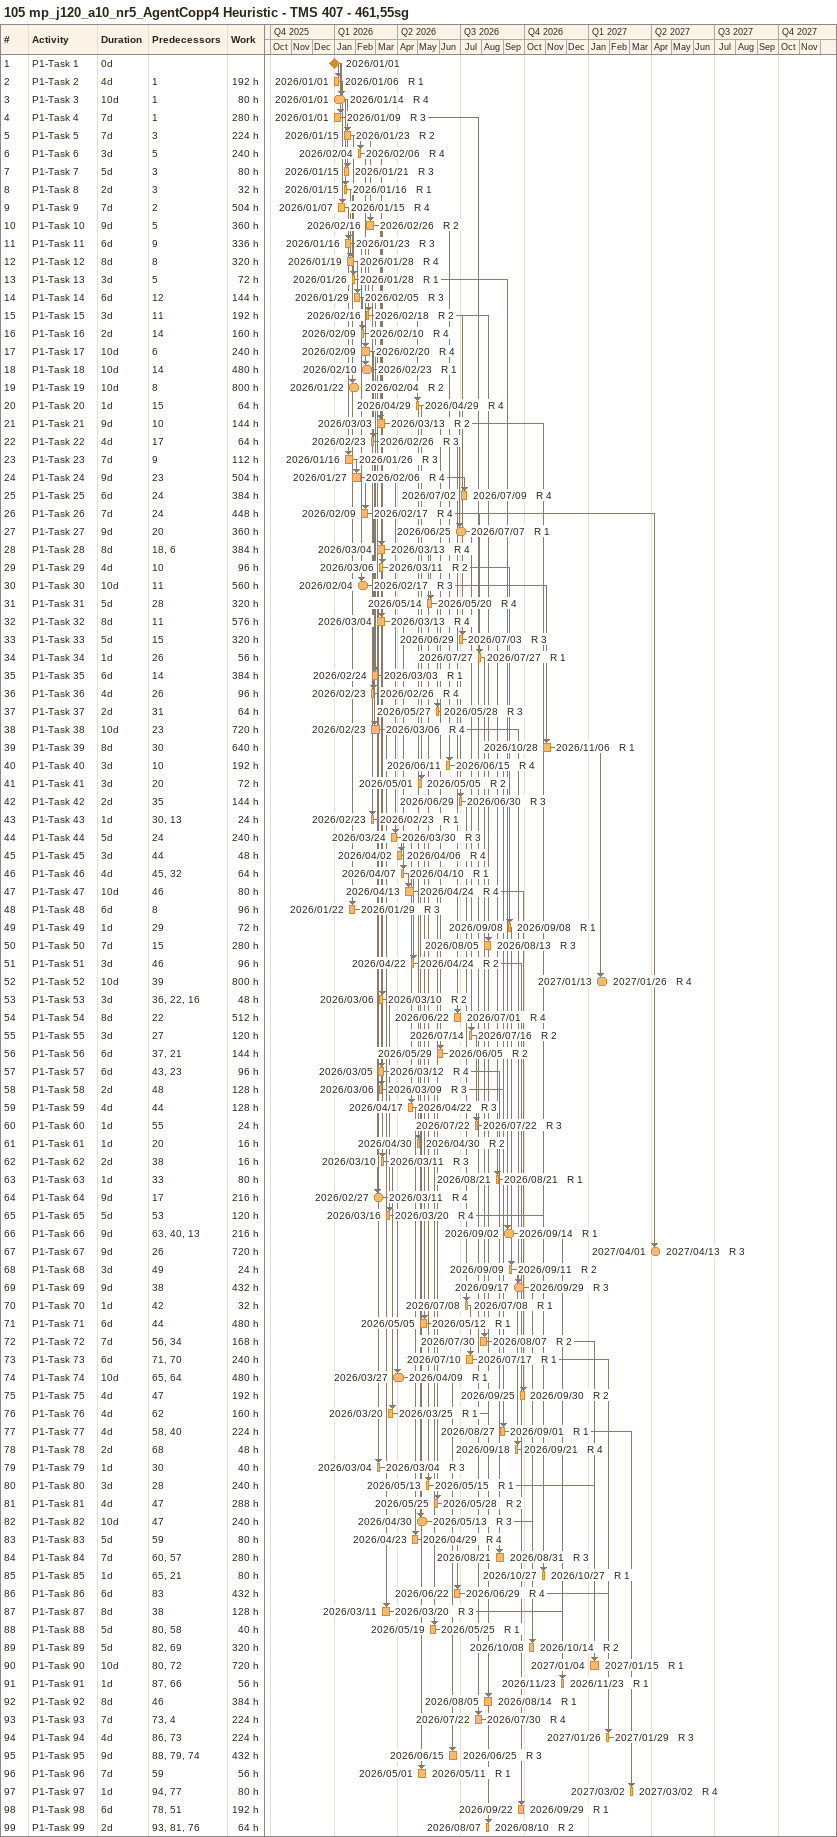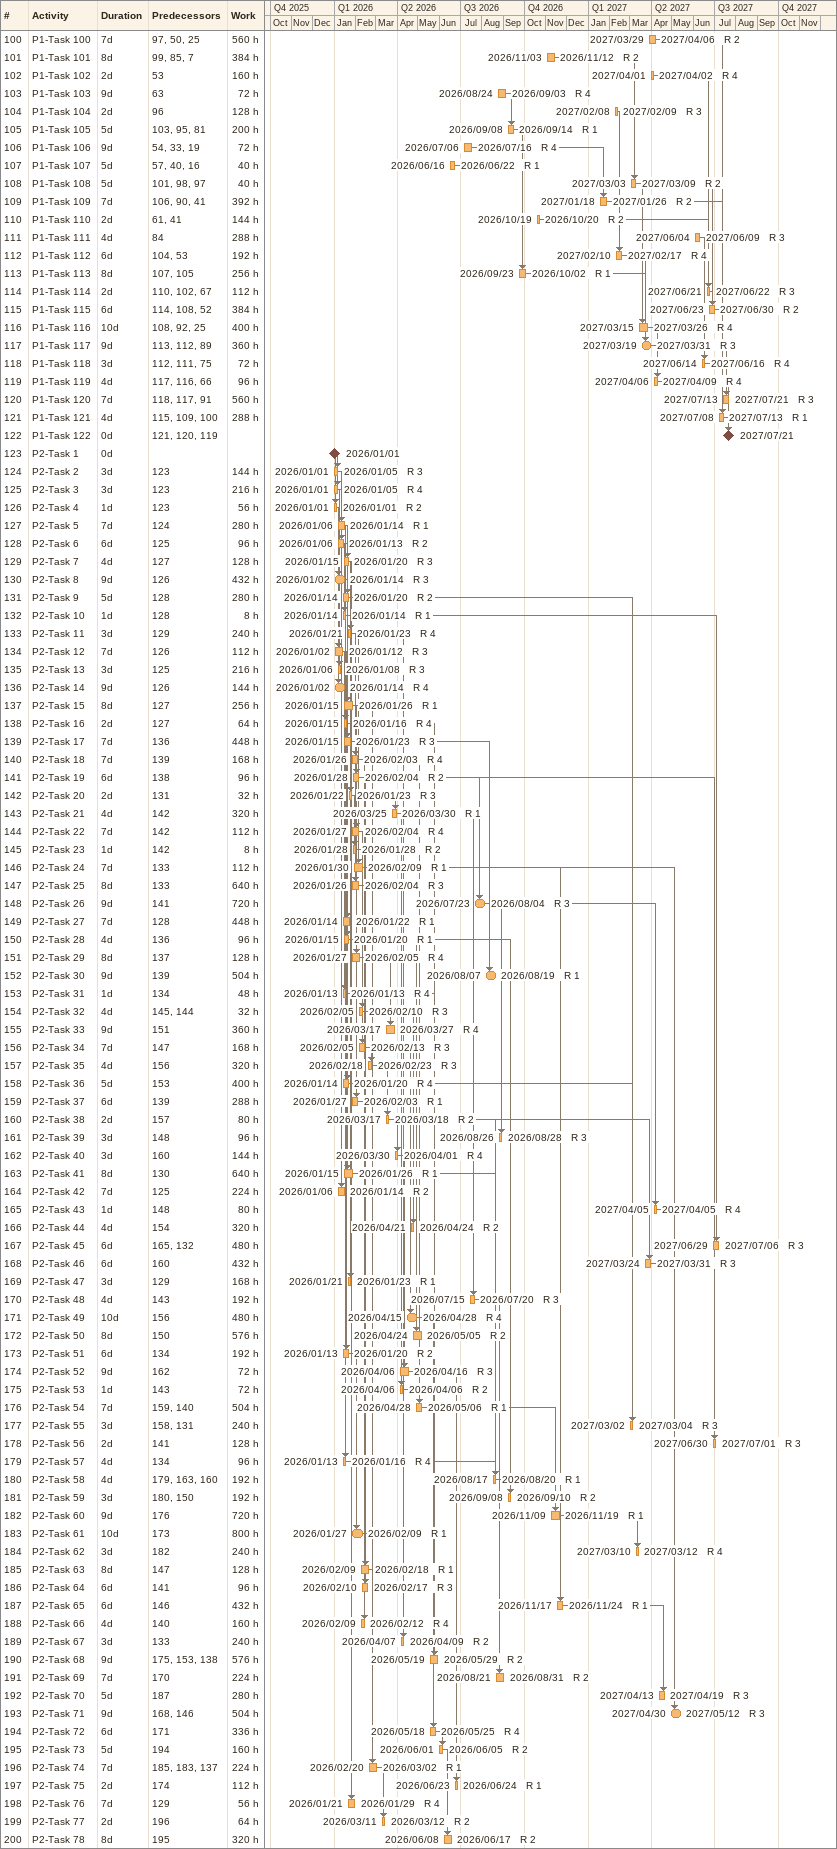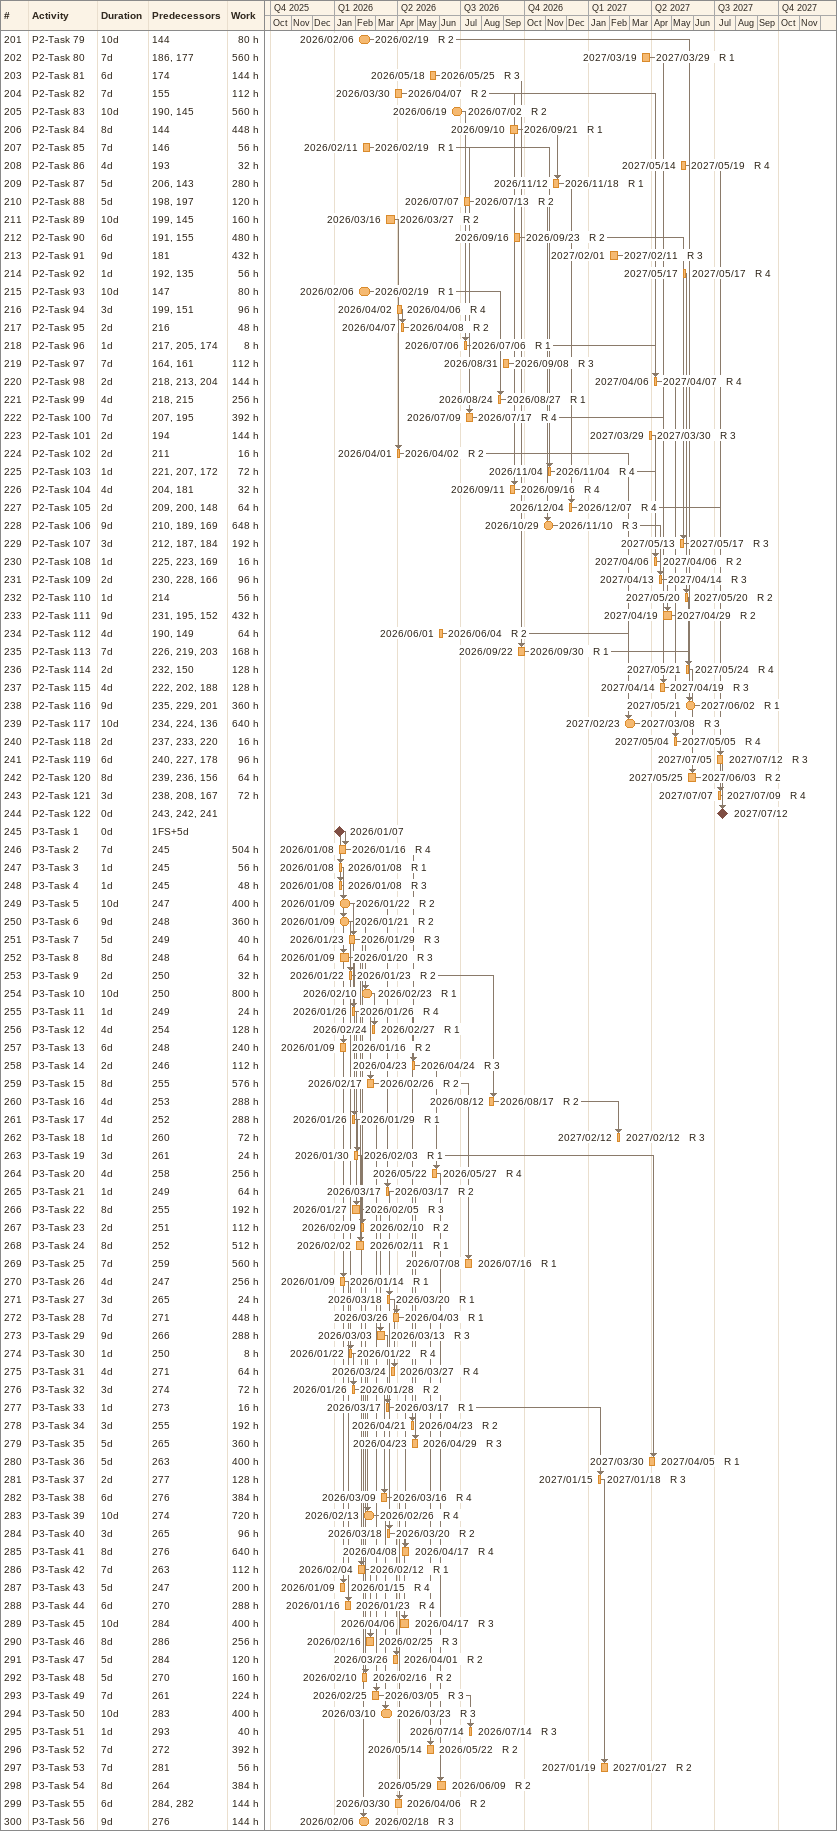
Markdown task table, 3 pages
105 mp_j120_a10_nr5_AgentCopp4 Heuristic - TMS 407 - 461,55sg

| ID | Task | Duration | Start | Finish | Predecessors | Resources | Work (h) |
|---|---|---|---|---|---|---|---|
| 1 | P1-Task 1 | 0d | 2026-01-01 | 2026-01-01 |  |  |  |
| 2 | P1-Task 2 | 4d | 2026-01-01 | 2026-01-06 | 1 | R 1 | 192 |
| 3 | P1-Task 3 | 10d | 2026-01-01 | 2026-01-14 | 1 | R 4 | 80 |
| 4 | P1-Task 4 | 7d | 2026-01-01 | 2026-01-09 | 1 | R 3 | 280 |
| 5 | P1-Task 5 | 7d | 2026-01-15 | 2026-01-23 | 3 | R 2 | 224 |
| 6 | P1-Task 6 | 3d | 2026-02-04 | 2026-02-06 | 5 | R 4 | 240 |
| 7 | P1-Task 7 | 5d | 2026-01-15 | 2026-01-21 | 3 | R 3 | 80 |
| 8 | P1-Task 8 | 2d | 2026-01-15 | 2026-01-16 | 3 | R 1 | 32 |
| 9 | P1-Task 9 | 7d | 2026-01-07 | 2026-01-15 | 2 | R 4 | 504 |
| 10 | P1-Task 10 | 9d | 2026-02-16 | 2026-02-26 | 5 | R 2 | 360 |
| 11 | P1-Task 11 | 6d | 2026-01-16 | 2026-01-23 | 9 | R 3 | 336 |
| 12 | P1-Task 12 | 8d | 2026-01-19 | 2026-01-28 | 8 | R 4 | 320 |
| 13 | P1-Task 13 | 3d | 2026-01-26 | 2026-01-28 | 5 | R 1 | 72 |
| 14 | P1-Task 14 | 6d | 2026-01-29 | 2026-02-05 | 12 | R 3 | 144 |
| 15 | P1-Task 15 | 3d | 2026-02-16 | 2026-02-18 | 11 | R 2 | 192 |
| 16 | P1-Task 16 | 2d | 2026-02-09 | 2026-02-10 | 14 | R 4 | 160 |
| 17 | P1-Task 17 | 10d | 2026-02-09 | 2026-02-20 | 6 | R 4 | 240 |
| 18 | P1-Task 18 | 10d | 2026-02-10 | 2026-02-23 | 14 | R 1 | 480 |
| 19 | P1-Task 19 | 10d | 2026-01-22 | 2026-02-04 | 8 | R 2 | 800 |
| 20 | P1-Task 20 | 1d | 2026-04-29 | 2026-04-29 | 15 | R 4 | 64 |
| 21 | P1-Task 21 | 9d | 2026-03-03 | 2026-03-13 | 10 | R 2 | 144 |
| 22 | P1-Task 22 | 4d | 2026-02-23 | 2026-02-26 | 17 | R 3 | 64 |
| 23 | P1-Task 23 | 7d | 2026-01-16 | 2026-01-26 | 9 | R 3 | 112 |
| 24 | P1-Task 24 | 9d | 2026-01-27 | 2026-02-06 | 23 | R 4 | 504 |
| 25 | P1-Task 25 | 6d | 2026-07-02 | 2026-07-09 | 24 | R 4 | 384 |
| 26 | P1-Task 26 | 7d | 2026-02-09 | 2026-02-17 | 24 | R 4 | 448 |
| 27 | P1-Task 27 | 9d | 2026-06-25 | 2026-07-07 | 20 | R 1 | 360 |
| 28 | P1-Task 28 | 8d | 2026-03-04 | 2026-03-13 | 18, 6 | R 4 | 384 |
| 29 | P1-Task 29 | 4d | 2026-03-06 | 2026-03-11 | 10 | R 2 | 96 |
| 30 | P1-Task 30 | 10d | 2026-02-04 | 2026-02-17 | 11 | R 3 | 560 |
| 31 | P1-Task 31 | 5d | 2026-05-14 | 2026-05-20 | 28 | R 4 | 320 |
| 32 | P1-Task 32 | 8d | 2026-03-04 | 2026-03-13 | 11 | R 4 | 576 |
| 33 | P1-Task 33 | 5d | 2026-06-29 | 2026-07-03 | 15 | R 3 | 320 |
| 34 | P1-Task 34 | 1d | 2026-07-27 | 2026-07-27 | 26 | R 1 | 56 |
| 35 | P1-Task 35 | 6d | 2026-02-24 | 2026-03-03 | 14 | R 1 | 384 |
| 36 | P1-Task 36 | 4d | 2026-02-23 | 2026-02-26 | 26 | R 4 | 96 |
| 37 | P1-Task 37 | 2d | 2026-05-27 | 2026-05-28 | 31 | R 3 | 64 |
| 38 | P1-Task 38 | 10d | 2026-02-23 | 2026-03-06 | 23 | R 4 | 720 |
| 39 | P1-Task 39 | 8d | 2026-10-28 | 2026-11-06 | 30 | R 1 | 640 |
| 40 | P1-Task 40 | 3d | 2026-06-11 | 2026-06-15 | 10 | R 4 | 192 |
| 41 | P1-Task 41 | 3d | 2026-05-01 | 2026-05-05 | 20 | R 2 | 72 |
| 42 | P1-Task 42 | 2d | 2026-06-29 | 2026-06-30 | 35 | R 3 | 144 |
| 43 | P1-Task 43 | 1d | 2026-02-23 | 2026-02-23 | 30, 13 | R 1 | 24 |
| 44 | P1-Task 44 | 5d | 2026-03-24 | 2026-03-30 | 24 | R 3 | 240 |
| 45 | P1-Task 45 | 3d | 2026-04-02 | 2026-04-06 | 44 | R 4 | 48 |
| 46 | P1-Task 46 | 4d | 2026-04-07 | 2026-04-10 | 45, 32 | R 1 | 64 |
| 47 | P1-Task 47 | 10d | 2026-04-13 | 2026-04-24 | 46 | R 4 | 80 |
| 48 | P1-Task 48 | 6d | 2026-01-22 | 2026-01-29 | 8 | R 3 | 96 |
| 49 | P1-Task 49 | 1d | 2026-09-08 | 2026-09-08 | 29 | R 1 | 72 |
| 50 | P1-Task 50 | 7d | 2026-08-05 | 2026-08-13 | 15 | R 3 | 280 |
| 51 | P1-Task 51 | 3d | 2026-04-22 | 2026-04-24 | 46 | R 2 | 96 |
| 52 | P1-Task 52 | 10d | 2027-01-13 | 2027-01-26 | 39 | R 4 | 800 |
| 53 | P1-Task 53 | 3d | 2026-03-06 | 2026-03-10 | 36, 22, 16 | R 2 | 48 |
| 54 | P1-Task 54 | 8d | 2026-06-22 | 2026-07-01 | 22 | R 4 | 512 |
| 55 | P1-Task 55 | 3d | 2026-07-14 | 2026-07-16 | 27 | R 2 | 120 |
| 56 | P1-Task 56 | 6d | 2026-05-29 | 2026-06-05 | 37, 21 | R 2 | 144 |
| 57 | P1-Task 57 | 6d | 2026-03-05 | 2026-03-12 | 43, 23 | R 4 | 96 |
| 58 | P1-Task 58 | 2d | 2026-03-06 | 2026-03-09 | 48 | R 3 | 128 |
| 59 | P1-Task 59 | 4d | 2026-04-17 | 2026-04-22 | 44 | R 3 | 128 |
| 60 | P1-Task 60 | 1d | 2026-07-22 | 2026-07-22 | 55 | R 3 | 24 |
| 61 | P1-Task 61 | 1d | 2026-04-30 | 2026-04-30 | 20 | R 2 | 16 |
| 62 | P1-Task 62 | 2d | 2026-03-10 | 2026-03-11 | 38 | R 3 | 16 |
| 63 | P1-Task 63 | 1d | 2026-08-21 | 2026-08-21 | 33 | R 1 | 80 |
| 64 | P1-Task 64 | 9d | 2026-02-27 | 2026-03-11 | 17 | R 4 | 216 |
| 65 | P1-Task 65 | 5d | 2026-03-16 | 2026-03-20 | 53 | R 4 | 120 |
| 66 | P1-Task 66 | 9d | 2026-09-02 | 2026-09-14 | 63, 40, 13 | R 1 | 216 |
| 67 | P1-Task 67 | 9d | 2027-04-01 | 2027-04-13 | 26 | R 3 | 720 |
| 68 | P1-Task 68 | 3d | 2026-09-09 | 2026-09-11 | 49 | R 2 | 24 |
| 69 | P1-Task 69 | 9d | 2026-09-17 | 2026-09-29 | 38 | R 3 | 432 |
| 70 | P1-Task 70 | 1d | 2026-07-08 | 2026-07-08 | 42 | R 1 | 32 |
| 71 | P1-Task 71 | 6d | 2026-05-05 | 2026-05-12 | 44 | R 1 | 480 |
| 72 | P1-Task 72 | 7d | 2026-07-30 | 2026-08-07 | 56, 34 | R 2 | 168 |
| 73 | P1-Task 73 | 6d | 2026-07-10 | 2026-07-17 | 71, 70 | R 1 | 240 |
| 74 | P1-Task 74 | 10d | 2026-03-27 | 2026-04-09 | 65, 64 | R 1 | 480 |
| 75 | P1-Task 75 | 4d | 2026-09-25 | 2026-09-30 | 47 | R 2 | 192 |
| 76 | P1-Task 76 | 4d | 2026-03-20 | 2026-03-25 | 62 | R 1 | 160 |
| 77 | P1-Task 77 | 4d | 2026-08-27 | 2026-09-01 | 58, 40 | R 1 | 224 |
| 78 | P1-Task 78 | 2d | 2026-09-18 | 2026-09-21 | 68 | R 4 | 48 |
| 79 | P1-Task 79 | 1d | 2026-03-04 | 2026-03-04 | 30 | R 3 | 40 |
| 80 | P1-Task 80 | 3d | 2026-05-13 | 2026-05-15 | 28 | R 1 | 240 |
| 81 | P1-Task 81 | 4d | 2026-05-25 | 2026-05-28 | 47 | R 2 | 288 |
| 82 | P1-Task 82 | 10d | 2026-04-30 | 2026-05-13 | 47 | R 3 | 240 |
| 83 | P1-Task 83 | 5d | 2026-04-23 | 2026-04-29 | 59 | R 4 | 80 |
| 84 | P1-Task 84 | 7d | 2026-08-21 | 2026-08-31 | 60, 57 | R 3 | 280 |
| 85 | P1-Task 85 | 1d | 2026-10-27 | 2026-10-27 | 65, 21 | R 1 | 80 |
| 86 | P1-Task 86 | 6d | 2026-06-22 | 2026-06-29 | 83 | R 4 | 432 |
| 87 | P1-Task 87 | 8d | 2026-03-11 | 2026-03-20 | 38 | R 3 | 128 |
| 88 | P1-Task 88 | 5d | 2026-05-19 | 2026-05-25 | 80, 58 | R 1 | 40 |
| 89 | P1-Task 89 | 5d | 2026-10-08 | 2026-10-14 | 82, 69 | R 2 | 320 |
| 90 | P1-Task 90 | 10d | 2027-01-04 | 2027-01-15 | 80, 72 | R 1 | 720 |
| 91 | P1-Task 91 | 1d | 2026-11-23 | 2026-11-23 | 87, 66 | R 1 | 56 |
| 92 | P1-Task 92 | 8d | 2026-08-05 | 2026-08-14 | 46 | R 1 | 384 |
| 93 | P1-Task 93 | 7d | 2026-07-22 | 2026-07-30 | 73, 4 | R 4 | 224 |
| 94 | P1-Task 94 | 4d | 2027-01-26 | 2027-01-29 | 86, 73 | R 3 | 224 |
| 95 | P1-Task 95 | 9d | 2026-06-15 | 2026-06-25 | 88, 79, 74 | R 3 | 432 |
| 96 | P1-Task 96 | 7d | 2026-05-01 | 2026-05-11 | 59 | R 1 | 56 |
| 97 | P1-Task 97 | 1d | 2027-03-02 | 2027-03-02 | 94, 77 | R 4 | 80 |
| 98 | P1-Task 98 | 6d | 2026-09-22 | 2026-09-29 | 78, 51 | R 1 | 192 |
| 99 | P1-Task 99 | 2d | 2026-08-07 | 2026-08-10 | 93, 81, 76 | R 2 | 64 |
| 100 | P1-Task 100 | 7d | 2027-03-29 | 2027-04-06 | 97, 50, 25 | R 2 | 560 |
| 101 | P1-Task 101 | 8d | 2026-11-03 | 2026-11-12 | 99, 85, 7 | R 2 | 384 |
| 102 | P1-Task 102 | 2d | 2027-04-01 | 2027-04-02 | 53 | R 4 | 160 |
| 103 | P1-Task 103 | 9d | 2026-08-24 | 2026-09-03 | 63 | R 4 | 72 |
| 104 | P1-Task 104 | 2d | 2027-02-08 | 2027-02-09 | 96 | R 3 | 128 |
| 105 | P1-Task 105 | 5d | 2026-09-08 | 2026-09-14 | 103, 95, 81 | R 1 | 200 |
| 106 | P1-Task 106 | 9d | 2026-07-06 | 2026-07-16 | 54, 33, 19 | R 4 | 72 |
| 107 | P1-Task 107 | 5d | 2026-06-16 | 2026-06-22 | 57, 40, 16 | R 1 | 40 |
| 108 | P1-Task 108 | 5d | 2027-03-03 | 2027-03-09 | 101, 98, 97 | R 2 | 40 |
| 109 | P1-Task 109 | 7d | 2027-01-18 | 2027-01-26 | 106, 90, 41 | R 2 | 392 |
| 110 | P1-Task 110 | 2d | 2026-10-19 | 2026-10-20 | 61, 41 | R 2 | 144 |
| 111 | P1-Task 111 | 4d | 2027-06-04 | 2027-06-09 | 84 | R 3 | 288 |
| 112 | P1-Task 112 | 6d | 2027-02-10 | 2027-02-17 | 104, 53 | R 4 | 192 |
| 113 | P1-Task 113 | 8d | 2026-09-23 | 2026-10-02 | 107, 105 | R 1 | 256 |
| 114 | P1-Task 114 | 2d | 2027-06-21 | 2027-06-22 | 110, 102, 67 | R 3 | 112 |
| 115 | P1-Task 115 | 6d | 2027-06-23 | 2027-06-30 | 114, 108, 52 | R 2 | 384 |
| 116 | P1-Task 116 | 10d | 2027-03-15 | 2027-03-26 | 108, 92, 25 | R 4 | 400 |
| 117 | P1-Task 117 | 9d | 2027-03-19 | 2027-03-31 | 113, 112, 89 | R 3 | 360 |
| 118 | P1-Task 118 | 3d | 2027-06-14 | 2027-06-16 | 112, 111, 75 | R 4 | 72 |
| 119 | P1-Task 119 | 4d | 2027-04-06 | 2027-04-09 | 117, 116, 66 | R 4 | 96 |
| 120 | P1-Task 120 | 7d | 2027-07-13 | 2027-07-21 | 118, 117, 91 | R 3 | 560 |
| 121 | P1-Task 121 | 4d | 2027-07-08 | 2027-07-13 | 115, 109, 100 | R 1 | 288 |
| 122 | P1-Task 122 | 0d | 2027-07-21 | 2027-07-21 | 121, 120, 119 |  |  |
| 123 | P2-Task 1 | 0d | 2026-01-01 | 2026-01-01 |  |  |  |
| 124 | P2-Task 2 | 3d | 2026-01-01 | 2026-01-05 | 123 | R 3 | 144 |
| 125 | P2-Task 3 | 3d | 2026-01-01 | 2026-01-05 | 123 | R 4 | 216 |
| 126 | P2-Task 4 | 1d | 2026-01-01 | 2026-01-01 | 123 | R 2 | 56 |
| 127 | P2-Task 5 | 7d | 2026-01-06 | 2026-01-14 | 124 | R 1 | 280 |
| 128 | P2-Task 6 | 6d | 2026-01-06 | 2026-01-13 | 125 | R 2 | 96 |
| 129 | P2-Task 7 | 4d | 2026-01-15 | 2026-01-20 | 127 | R 3 | 128 |
| 130 | P2-Task 8 | 9d | 2026-01-02 | 2026-01-14 | 126 | R 3 | 432 |
| 131 | P2-Task 9 | 5d | 2026-01-14 | 2026-01-20 | 128 | R 2 | 280 |
| 132 | P2-Task 10 | 1d | 2026-01-14 | 2026-01-14 | 128 | R 1 | 8 |
| 133 | P2-Task 11 | 3d | 2026-01-21 | 2026-01-23 | 129 | R 4 | 240 |
| 134 | P2-Task 12 | 7d | 2026-01-02 | 2026-01-12 | 126 | R 3 | 112 |
| 135 | P2-Task 13 | 3d | 2026-01-06 | 2026-01-08 | 125 | R 3 | 216 |
| 136 | P2-Task 14 | 9d | 2026-01-02 | 2026-01-14 | 126 | R 4 | 144 |
| 137 | P2-Task 15 | 8d | 2026-01-15 | 2026-01-26 | 127 | R 1 | 256 |
| 138 | P2-Task 16 | 2d | 2026-01-15 | 2026-01-16 | 127 | R 4 | 64 |
| 139 | P2-Task 17 | 7d | 2026-01-15 | 2026-01-23 | 136 | R 3 | 448 |
| 140 | P2-Task 18 | 7d | 2026-01-26 | 2026-02-03 | 139 | R 4 | 168 |
| 141 | P2-Task 19 | 6d | 2026-01-28 | 2026-02-04 | 138 | R 2 | 96 |
| 142 | P2-Task 20 | 2d | 2026-01-22 | 2026-01-23 | 131 | R 3 | 32 |
| 143 | P2-Task 21 | 4d | 2026-03-25 | 2026-03-30 | 142 | R 1 | 320 |
| 144 | P2-Task 22 | 7d | 2026-01-27 | 2026-02-04 | 142 | R 4 | 112 |
| 145 | P2-Task 23 | 1d | 2026-01-28 | 2026-01-28 | 142 | R 2 | 8 |
| 146 | P2-Task 24 | 7d | 2026-01-30 | 2026-02-09 | 133 | R 1 | 112 |
| 147 | P2-Task 25 | 8d | 2026-01-26 | 2026-02-04 | 133 | R 3 | 640 |
| 148 | P2-Task 26 | 9d | 2026-07-23 | 2026-08-04 | 141 | R 3 | 720 |
| 149 | P2-Task 27 | 7d | 2026-01-14 | 2026-01-22 | 128 | R 1 | 448 |
| 150 | P2-Task 28 | 4d | 2026-01-15 | 2026-01-20 | 136 | R 1 | 96 |
| 151 | P2-Task 29 | 8d | 2026-01-27 | 2026-02-05 | 137 | R 4 | 128 |
| 152 | P2-Task 30 | 9d | 2026-08-07 | 2026-08-19 | 139 | R 1 | 504 |
| 153 | P2-Task 31 | 1d | 2026-01-13 | 2026-01-13 | 134 | R 4 | 48 |
| 154 | P2-Task 32 | 4d | 2026-02-05 | 2026-02-10 | 145, 144 | R 3 | 32 |
| 155 | P2-Task 33 | 9d | 2026-03-17 | 2026-03-27 | 151 | R 4 | 360 |
| 156 | P2-Task 34 | 7d | 2026-02-05 | 2026-02-13 | 147 | R 3 | 168 |
| 157 | P2-Task 35 | 4d | 2026-02-18 | 2026-02-23 | 156 | R 3 | 320 |
| 158 | P2-Task 36 | 5d | 2026-01-14 | 2026-01-20 | 153 | R 4 | 400 |
| 159 | P2-Task 37 | 6d | 2026-01-27 | 2026-02-03 | 139 | R 1 | 288 |
| 160 | P2-Task 38 | 2d | 2026-03-17 | 2026-03-18 | 157 | R 2 | 80 |
| 161 | P2-Task 39 | 3d | 2026-08-26 | 2026-08-28 | 148 | R 3 | 96 |
| 162 | P2-Task 40 | 3d | 2026-03-30 | 2026-04-01 | 160 | R 4 | 144 |
| 163 | P2-Task 41 | 8d | 2026-01-15 | 2026-01-26 | 130 | R 1 | 640 |
| 164 | P2-Task 42 | 7d | 2026-01-06 | 2026-01-14 | 125 | R 2 | 224 |
| 165 | P2-Task 43 | 1d | 2027-04-05 | 2027-04-05 | 148 | R 4 | 80 |
| 166 | P2-Task 44 | 4d | 2026-04-21 | 2026-04-24 | 154 | R 2 | 320 |
| 167 | P2-Task 45 | 6d | 2027-06-29 | 2027-07-06 | 165, 132 | R 3 | 480 |
| 168 | P2-Task 46 | 6d | 2027-03-24 | 2027-03-31 | 160 | R 3 | 432 |
| 169 | P2-Task 47 | 3d | 2026-01-21 | 2026-01-23 | 129 | R 1 | 168 |
| 170 | P2-Task 48 | 4d | 2026-07-15 | 2026-07-20 | 143 | R 3 | 192 |
| 171 | P2-Task 49 | 10d | 2026-04-15 | 2026-04-28 | 156 | R 4 | 480 |
| 172 | P2-Task 50 | 8d | 2026-04-24 | 2026-05-05 | 150 | R 2 | 576 |
| 173 | P2-Task 51 | 6d | 2026-01-13 | 2026-01-20 | 134 | R 2 | 192 |
| 174 | P2-Task 52 | 9d | 2026-04-06 | 2026-04-16 | 162 | R 3 | 72 |
| 175 | P2-Task 53 | 1d | 2026-04-06 | 2026-04-06 | 143 | R 2 | 72 |
| 176 | P2-Task 54 | 7d | 2026-04-28 | 2026-05-06 | 159, 140 | R 1 | 504 |
| 177 | P2-Task 55 | 3d | 2027-03-02 | 2027-03-04 | 158, 131 | R 3 | 240 |
| 178 | P2-Task 56 | 2d | 2027-06-30 | 2027-07-01 | 141 | R 3 | 128 |
| 179 | P2-Task 57 | 4d | 2026-01-13 | 2026-01-16 | 134 | R 4 | 96 |
| 180 | P2-Task 58 | 4d | 2026-08-17 | 2026-08-20 | 179, 163, 160 | R 1 | 192 |
| 181 | P2-Task 59 | 3d | 2026-09-08 | 2026-09-10 | 180, 150 | R 2 | 192 |
| 182 | P2-Task 60 | 9d | 2026-11-09 | 2026-11-19 | 176 | R 1 | 720 |
| 183 | P2-Task 61 | 10d | 2026-01-27 | 2026-02-09 | 173 | R 1 | 800 |
| 184 | P2-Task 62 | 3d | 2027-03-10 | 2027-03-12 | 182 | R 4 | 240 |
| 185 | P2-Task 63 | 8d | 2026-02-09 | 2026-02-18 | 147 | R 1 | 128 |
| 186 | P2-Task 64 | 6d | 2026-02-10 | 2026-02-17 | 141 | R 3 | 96 |
| 187 | P2-Task 65 | 6d | 2026-11-17 | 2026-11-24 | 146 | R 1 | 432 |
| 188 | P2-Task 66 | 4d | 2026-02-09 | 2026-02-12 | 140 | R 4 | 160 |
| 189 | P2-Task 67 | 3d | 2026-04-07 | 2026-04-09 | 133 | R 2 | 240 |
| 190 | P2-Task 68 | 9d | 2026-05-19 | 2026-05-29 | 175, 153, 138 | R 2 | 576 |
| 191 | P2-Task 69 | 7d | 2026-08-21 | 2026-08-31 | 170 | R 2 | 224 |
| 192 | P2-Task 70 | 5d | 2027-04-13 | 2027-04-19 | 187 | R 3 | 280 |
| 193 | P2-Task 71 | 9d | 2027-04-30 | 2027-05-12 | 168, 146 | R 3 | 504 |
| 194 | P2-Task 72 | 6d | 2026-05-18 | 2026-05-25 | 171 | R 4 | 336 |
| 195 | P2-Task 73 | 5d | 2026-06-01 | 2026-06-05 | 194 | R 2 | 160 |
| 196 | P2-Task 74 | 7d | 2026-02-20 | 2026-03-02 | 185, 183, 137 | R 1 | 224 |
| 197 | P2-Task 75 | 2d | 2026-06-23 | 2026-06-24 | 174 | R 1 | 112 |
| 198 | P2-Task 76 | 7d | 2026-01-21 | 2026-01-29 | 129 | R 4 | 56 |
| 199 | P2-Task 77 | 2d | 2026-03-11 | 2026-03-12 | 196 | R 2 | 64 |
| 200 | P2-Task 78 | 8d | 2026-06-08 | 2026-06-17 | 195 | R 2 | 320 |
| 201 | P2-Task 79 | 10d | 2026-02-06 | 2026-02-19 | 144 | R 2 | 80 |
| 202 | P2-Task 80 | 7d | 2027-03-19 | 2027-03-29 | 186, 177 | R 1 | 560 |
| 203 | P2-Task 81 | 6d | 2026-05-18 | 2026-05-25 | 174 | R 3 | 144 |
| 204 | P2-Task 82 | 7d | 2026-03-30 | 2026-04-07 | 155 | R 2 | 112 |
| 205 | P2-Task 83 | 10d | 2026-06-19 | 2026-07-02 | 190, 145 | R 2 | 560 |
| 206 | P2-Task 84 | 8d | 2026-09-10 | 2026-09-21 | 144 | R 1 | 448 |
| 207 | P2-Task 85 | 7d | 2026-02-11 | 2026-02-19 | 146 | R 1 | 56 |
| 208 | P2-Task 86 | 4d | 2027-05-14 | 2027-05-19 | 193 | R 4 | 32 |
| 209 | P2-Task 87 | 5d | 2026-11-12 | 2026-11-18 | 206, 143 | R 1 | 280 |
| 210 | P2-Task 88 | 5d | 2026-07-07 | 2026-07-13 | 198, 197 | R 2 | 120 |
| 211 | P2-Task 89 | 10d | 2026-03-16 | 2026-03-27 | 199, 145 | R 2 | 160 |
| 212 | P2-Task 90 | 6d | 2026-09-16 | 2026-09-23 | 191, 155 | R 2 | 480 |
| 213 | P2-Task 91 | 9d | 2027-02-01 | 2027-02-11 | 181 | R 3 | 432 |
| 214 | P2-Task 92 | 1d | 2027-05-17 | 2027-05-17 | 192, 135 | R 4 | 56 |
| 215 | P2-Task 93 | 10d | 2026-02-06 | 2026-02-19 | 147 | R 1 | 80 |
| 216 | P2-Task 94 | 3d | 2026-04-02 | 2026-04-06 | 199, 151 | R 4 | 96 |
| 217 | P2-Task 95 | 2d | 2026-04-07 | 2026-04-08 | 216 | R 2 | 48 |
| 218 | P2-Task 96 | 1d | 2026-07-06 | 2026-07-06 | 217, 205, 174 | R 1 | 8 |
| 219 | P2-Task 97 | 7d | 2026-08-31 | 2026-09-08 | 164, 161 | R 3 | 112 |
| 220 | P2-Task 98 | 2d | 2027-04-06 | 2027-04-07 | 218, 213, 204 | R 4 | 144 |
| 221 | P2-Task 99 | 4d | 2026-08-24 | 2026-08-27 | 218, 215 | R 1 | 256 |
| 222 | P2-Task 100 | 7d | 2026-07-09 | 2026-07-17 | 207, 195 | R 4 | 392 |
| 223 | P2-Task 101 | 2d | 2027-03-29 | 2027-03-30 | 194 | R 3 | 144 |
| 224 | P2-Task 102 | 2d | 2026-04-01 | 2026-04-02 | 211 | R 2 | 16 |
| 225 | P2-Task 103 | 1d | 2026-11-04 | 2026-11-04 | 221, 207, 172 | R 4 | 72 |
| 226 | P2-Task 104 | 4d | 2026-09-11 | 2026-09-16 | 204, 181 | R 4 | 32 |
| 227 | P2-Task 105 | 2d | 2026-12-04 | 2026-12-07 | 209, 200, 148 | R 4 | 64 |
| 228 | P2-Task 106 | 9d | 2026-10-29 | 2026-11-10 | 210, 189, 169 | R 3 | 648 |
| 229 | P2-Task 107 | 3d | 2027-05-13 | 2027-05-17 | 212, 187, 184 | R 3 | 192 |
| 230 | P2-Task 108 | 1d | 2027-04-06 | 2027-04-06 | 225, 223, 169 | R 2 | 16 |
| 231 | P2-Task 109 | 2d | 2027-04-13 | 2027-04-14 | 230, 228, 166 | R 3 | 96 |
| 232 | P2-Task 110 | 1d | 2027-05-20 | 2027-05-20 | 214 | R 2 | 56 |
| 233 | P2-Task 111 | 9d | 2027-04-19 | 2027-04-29 | 231, 195, 152 | R 2 | 432 |
| 234 | P2-Task 112 | 4d | 2026-06-01 | 2026-06-04 | 190, 149 | R 2 | 64 |
| 235 | P2-Task 113 | 7d | 2026-09-22 | 2026-09-30 | 226, 219, 203 | R 1 | 168 |
| 236 | P2-Task 114 | 2d | 2027-05-21 | 2027-05-24 | 232, 150 | R 4 | 128 |
| 237 | P2-Task 115 | 4d | 2027-04-14 | 2027-04-19 | 222, 202, 188 | R 3 | 128 |
| 238 | P2-Task 116 | 9d | 2027-05-21 | 2027-06-02 | 235, 229, 201 | R 1 | 360 |
| 239 | P2-Task 117 | 10d | 2027-02-23 | 2027-03-08 | 234, 224, 136 | R 3 | 640 |
| 240 | P2-Task 118 | 2d | 2027-05-04 | 2027-05-05 | 237, 233, 220 | R 4 | 16 |
| 241 | P2-Task 119 | 6d | 2027-07-05 | 2027-07-12 | 240, 227, 178 | R 3 | 96 |
| 242 | P2-Task 120 | 8d | 2027-05-25 | 2027-06-03 | 239, 236, 156 | R 2 | 64 |
| 243 | P2-Task 121 | 3d | 2027-07-07 | 2027-07-09 | 238, 208, 167 | R 4 | 72 |
| 244 | P2-Task 122 | 0d | 2027-07-12 | 2027-07-12 | 243, 242, 241 |  |  |
| 245 | P3-Task 1 | 0d | 2026-01-07 | 2026-01-07 | 1FS+5d |  |  |
| 246 | P3-Task 2 | 7d | 2026-01-08 | 2026-01-16 | 245 | R 4 | 504 |
| 247 | P3-Task 3 | 1d | 2026-01-08 | 2026-01-08 | 245 | R 1 | 56 |
| 248 | P3-Task 4 | 1d | 2026-01-08 | 2026-01-08 | 245 | R 3 | 48 |
| 249 | P3-Task 5 | 10d | 2026-01-09 | 2026-01-22 | 247 | R 2 | 400 |
| 250 | P3-Task 6 | 9d | 2026-01-09 | 2026-01-21 | 248 | R 2 | 360 |
| 251 | P3-Task 7 | 5d | 2026-01-23 | 2026-01-29 | 249 | R 3 | 40 |
| 252 | P3-Task 8 | 8d | 2026-01-09 | 2026-01-20 | 248 | R 3 | 64 |
| 253 | P3-Task 9 | 2d | 2026-01-22 | 2026-01-23 | 250 | R 2 | 32 |
| 254 | P3-Task 10 | 10d | 2026-02-10 | 2026-02-23 | 250 | R 1 | 800 |
| 255 | P3-Task 11 | 1d | 2026-01-26 | 2026-01-26 | 249 | R 4 | 24 |
| 256 | P3-Task 12 | 4d | 2026-02-24 | 2026-02-27 | 254 | R 1 | 128 |
| 257 | P3-Task 13 | 6d | 2026-01-09 | 2026-01-16 | 248 | R 2 | 240 |
| 258 | P3-Task 14 | 2d | 2026-04-23 | 2026-04-24 | 246 | R 3 | 112 |
| 259 | P3-Task 15 | 8d | 2026-02-17 | 2026-02-26 | 255 | R 2 | 576 |
| 260 | P3-Task 16 | 4d | 2026-08-12 | 2026-08-17 | 253 | R 2 | 288 |
| 261 | P3-Task 17 | 4d | 2026-01-26 | 2026-01-29 | 252 | R 1 | 288 |
| 262 | P3-Task 18 | 1d | 2027-02-12 | 2027-02-12 | 260 | R 3 | 72 |
| 263 | P3-Task 19 | 3d | 2026-01-30 | 2026-02-03 | 261 | R 1 | 24 |
| 264 | P3-Task 20 | 4d | 2026-05-22 | 2026-05-27 | 258 | R 4 | 256 |
| 265 | P3-Task 21 | 1d | 2026-03-17 | 2026-03-17 | 249 | R 2 | 64 |
| 266 | P3-Task 22 | 8d | 2026-01-27 | 2026-02-05 | 255 | R 3 | 192 |
| 267 | P3-Task 23 | 2d | 2026-02-09 | 2026-02-10 | 251 | R 2 | 112 |
| 268 | P3-Task 24 | 8d | 2026-02-02 | 2026-02-11 | 252 | R 1 | 512 |
| 269 | P3-Task 25 | 7d | 2026-07-08 | 2026-07-16 | 259 | R 1 | 560 |
| 270 | P3-Task 26 | 4d | 2026-01-09 | 2026-01-14 | 247 | R 1 | 256 |
| 271 | P3-Task 27 | 3d | 2026-03-18 | 2026-03-20 | 265 | R 1 | 24 |
| 272 | P3-Task 28 | 7d | 2026-03-26 | 2026-04-03 | 271 | R 1 | 448 |
| 273 | P3-Task 29 | 9d | 2026-03-03 | 2026-03-13 | 266 | R 3 | 288 |
| 274 | P3-Task 30 | 1d | 2026-01-22 | 2026-01-22 | 250 | R 4 | 8 |
| 275 | P3-Task 31 | 4d | 2026-03-24 | 2026-03-27 | 271 | R 4 | 64 |
| 276 | P3-Task 32 | 3d | 2026-01-26 | 2026-01-28 | 274 | R 2 | 72 |
| 277 | P3-Task 33 | 1d | 2026-03-17 | 2026-03-17 | 273 | R 1 | 16 |
| 278 | P3-Task 34 | 3d | 2026-04-21 | 2026-04-23 | 255 | R 2 | 192 |
| 279 | P3-Task 35 | 5d | 2026-04-23 | 2026-04-29 | 265 | R 3 | 360 |
| 280 | P3-Task 36 | 5d | 2027-03-30 | 2027-04-05 | 263 | R 1 | 400 |
| 281 | P3-Task 37 | 2d | 2027-01-15 | 2027-01-18 | 277 | R 3 | 128 |
| 282 | P3-Task 38 | 6d | 2026-03-09 | 2026-03-16 | 276 | R 4 | 384 |
| 283 | P3-Task 39 | 10d | 2026-02-13 | 2026-02-26 | 274 | R 4 | 720 |
| 284 | P3-Task 40 | 3d | 2026-03-18 | 2026-03-20 | 265 | R 2 | 96 |
| 285 | P3-Task 41 | 8d | 2026-04-08 | 2026-04-17 | 276 | R 4 | 640 |
| 286 | P3-Task 42 | 7d | 2026-02-04 | 2026-02-12 | 263 | R 1 | 112 |
| 287 | P3-Task 43 | 5d | 2026-01-09 | 2026-01-15 | 247 | R 4 | 200 |
| 288 | P3-Task 44 | 6d | 2026-01-16 | 2026-01-23 | 270 | R 4 | 288 |
| 289 | P3-Task 45 | 10d | 2026-04-06 | 2026-04-17 | 284 | R 3 | 400 |
| 290 | P3-Task 46 | 8d | 2026-02-16 | 2026-02-25 | 286 | R 3 | 256 |
| 291 | P3-Task 47 | 5d | 2026-03-26 | 2026-04-01 | 284 | R 2 | 120 |
| 292 | P3-Task 48 | 5d | 2026-02-10 | 2026-02-16 | 270 | R 2 | 160 |
| 293 | P3-Task 49 | 7d | 2026-02-25 | 2026-03-05 | 261 | R 3 | 224 |
| 294 | P3-Task 50 | 10d | 2026-03-10 | 2026-03-23 | 283 | R 3 | 400 |
| 295 | P3-Task 51 | 1d | 2026-07-14 | 2026-07-14 | 293 | R 3 | 40 |
| 296 | P3-Task 52 | 7d | 2026-05-14 | 2026-05-22 | 272 | R 2 | 392 |
| 297 | P3-Task 53 | 7d | 2027-01-19 | 2027-01-27 | 281 | R 2 | 56 |
| 298 | P3-Task 54 | 8d | 2026-05-29 | 2026-06-09 | 264 | R 2 | 384 |
| 299 | P3-Task 55 | 6d | 2026-03-30 | 2026-04-06 | 284, 282 | R 2 | 144 |
| 300 | P3-Task 56 | 9d | 2026-02-06 | 2026-02-18 | 276 | R 3 | 144 |
